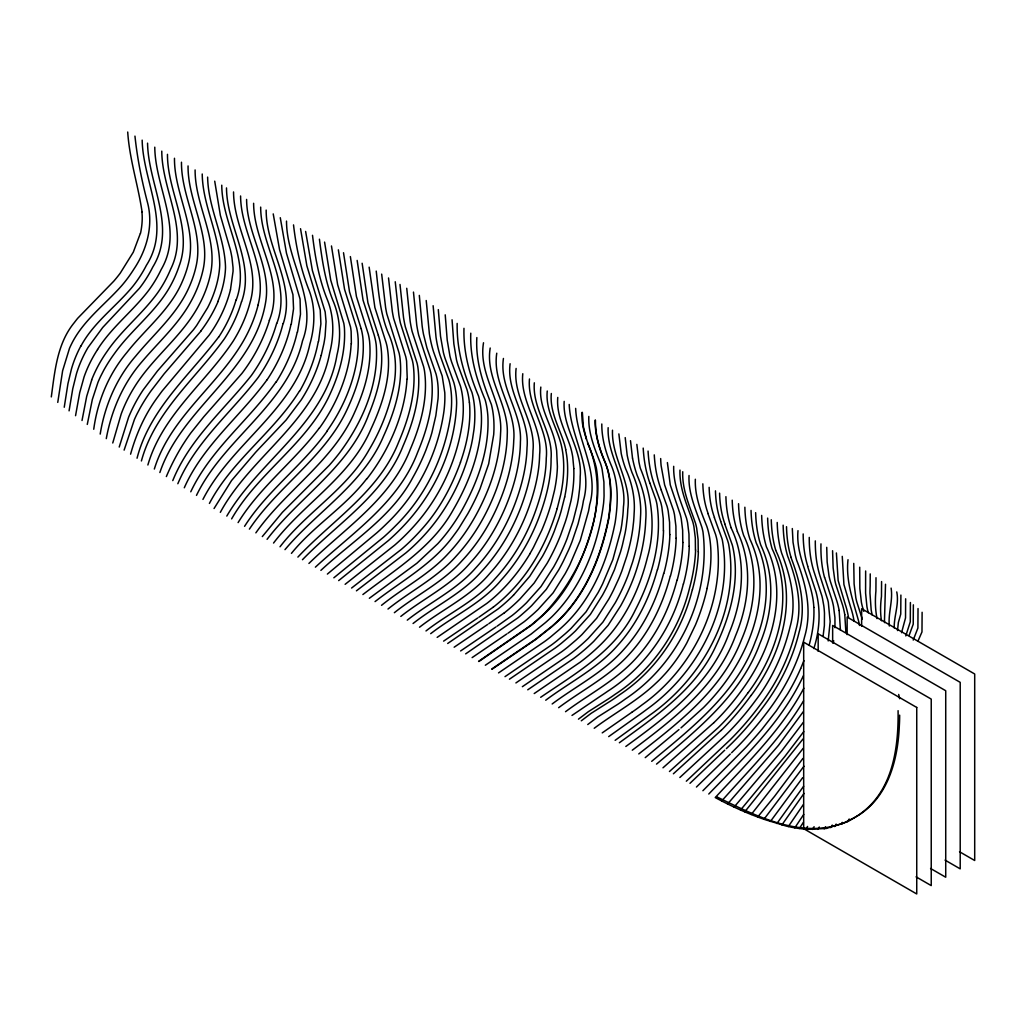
<?xml version="1.0" encoding="UTF-8"?>
<svg xmlns="http://www.w3.org/2000/svg" width="1026" height="1026" viewBox="0 0 1026 1026"><rect width="100%" height="100%" fill="white"/><g stroke="black" fill="none" stroke-linecap="round" stroke-linejoin="round"><path stroke-width="1.5" d="M569.212 404.449C570.494 437.114 593.169 466.971 583.396 500.842A112.155 64.753 -60 0 1 582.178 507.601L578.023 523.991L572.008 541.741A123.069 71.05 -60 0 1 568.66 549.885L563.415 561.017A147.359 85.081 -60 0 1 558.695 569.93L546.281 589.36L531.635 605.661A173.804 100.343 -60 0 1 526.966 610.034L521.259 615.061A133.124 76.86 -60 0 1 517.758 617.947L465.663 653.87M588.809 416.428C588.129 432.921 594.516 448.362 600.479 463.354A102.343 59.085 -60 0 1 602.095 469.19L603.916 482.053L604.07 495.904A155.837 89.967 -60 0 1 603.596 503.125C598.338 544.742 582.088 587.141 551.757 616.882A212.613 122.748 -60 0 1 545.409 622.628L531.109 634.094L485.336 665.246M792.303 528.544L793.021 542.241L795.24 554.861A193.375 111.654 -60 0 0 796.638 560.196C806.115 584.461 812.22 610.88 804.64 636.633C797.702 664.566 783.89 690.524 766.409 713.275A230.196 132.905 -60 0 1 736.937 747.377L731.615 752.738M832.573 550.731L833.138 567.84L834.754 579.857A114.014 65.818 -60 0 0 835.844 584.589L842.59 605.148A126.737 73.179 -60 0 1 844.783 614.689M797.997 530.66C795.509 557.695 812.682 580.934 813.823 607.379M564.185 401.371C562.363 427.842 582.576 449.824 580.19 476.474A132.611 76.565 -60 0 1 579.587 489.094L578.497 497.854A113.604 65.587 -60 0 1 577.266 504.612L573.098 521.016L567.032 538.791A129.969 75.039 -60 0 1 558.375 558.106A138.625 80.041 -60 0 1 553.604 567.057L540.958 586.603L526.556 602.711A162.749 93.956 -60 0 1 521.926 607.084L516.219 612.15A127.827 73.795 -60 0 1 512.102 615.523L497.11 626.193M826.725 547.333L827.148 562.043L828.995 575.804A125.044 72.192 -60 0 0 830.355 581.409L836.844 601.005A139.267 80.413 -60 0 1 839.165 610.483M848.015 559.709C845.552 581.896 853.773 602.429 859.185 623.333A92.93 53.66 -60 0 1 859.493 625.462M853.747 563.402L854.107 583.986L855.851 597.901A99.278 57.315 -60 0 0 856.864 602.134L862.263 619.05M859.698 567.198L859.852 588.539L861.391 602.236A97.919 56.533 -60 0 0 862.327 606.43L863.777 611.329M865.649 570.982L865.585 593.092L866.919 606.584A97.637 56.366 -60 0 0 867.791 610.739L868.317 612.74M870.24 573.906L870.151 585.987A153.9 88.852 -60 0 0 869.958 593.105L871.177 609.919A98.201 56.699 -60 0 0 872.01 614.048L872.254 615.061M875.999 577.715L875.909 591.027A107.204 61.893 -60 0 0 877.05 618.614M881.578 581.55L881.475 596.414A89.416 51.621 -60 0 0 881.462 620.743M885.515 584.256L884.463 621.192A92.673 53.506 -60 0 0 884.63 622.667M891.107 588.103C893.133 600.915 887.952 613.266 889.324 626.027M896.762 591.925C899.251 604.288 894.005 615.754 894.197 627.912M900.892 595.067L900.751 614.087L898.366 622.5L897.506 630.567M905.65 598.799L905.522 617.934L901.559 632.696M910.408 602.519L910.28 621.782L905.791 635.915M913.358 604.827L913.23 624.18L909.062 635.581M918.026 608.559L917.898 628.04L913.217 640.083M922.117 612.278L921.976 631.939L917.962 641.122M557.759 397.434C556.195 415.299 565.416 431.125 570.648 447.567A116.079 67.023 -60 0 1 572.739 457.019L573.842 468.587M845.899 632.298L844.77 614.702M551.321 393.497C549.603 411.452 559.17 427.226 564.313 443.758A120.786 69.73 -60 0 1 565.749 449.58M547.256 391.009C545.306 409.887 556.22 426.149 560.94 443.681A123.325 71.204 -60 0 1 563.71 466.368L563.659 470.485A117.862 68.049 -60 0 1 560.722 494.532L557.169 508.614M840.422 630.002L839.14 610.496M663.386 530.788L663.258 518.579L661.873 507.254A95.995 55.43 -60 0 0 660.77 502.496L654.883 486.221A176.895 102.125 -60 0 1 648.06 451.068M669.709 534.597L669.58 522.388L668.195 511.063A96.636 55.789 -60 0 0 667.08 506.318L661.206 490.03M676.031 538.406L675.903 526.197L674.518 514.872A97.355 56.212 -60 0 0 673.402 510.127L664.617 484.875L661.103 465.56A138.818 80.156 -60 0 1 660.667 458.558M682.79 542.472L682.649 530.262L681.264 518.951A98.047 56.61 -60 0 0 680.161 514.193L670.26 484.888L667.387 462.572M689.113 546.281L688.972 534.071L687.587 522.76A98.804 57.046 -60 0 0 686.471 518.002C680.7 501.214 673.171 484.516 673.684 466.33M695.448 550.09L695.307 537.88L693.909 526.569A99.663 57.546 -60 0 0 692.794 521.824C687.074 504.997 679.302 488.325 679.982 470.088M698.231 551.757L698.09 539.561L696.68 528.249A100.215 57.866 -60 0 0 695.577 523.491C689.882 506.652 681.982 489.992 682.739 471.742M540.817 387.071C538.714 406.027 549.974 422.25 554.604 439.872A127.237 73.462 -60 0 1 556.656 450.722L557.4 466.638A116.284 67.139 -60 0 1 554.425 490.71L551.539 502.432A144.435 83.388 -60 0 1 541.651 530.48L533.469 547.371A109.179 63.035 -60 0 1 529.916 553.655M834.984 627.694L834.933 617.511L833.51 606.289A136.33 78.707 -60 0 0 831.945 599.787L824.596 577.279M351.379 343.633L351.136 331.526A81.58 47.106 -60 0 0 350.494 326.858L337.631 284.677L331.462 245.958M407.258 378.992L406.591 361.062A83.362 48.132 -60 0 0 405.719 356.573L393.651 318.522A199.044 114.912 -60 0 1 392.278 311.237L388.521 277.956M534.328 382.813C532.122 409.605 553.27 431.702 551.077 458.737C551.244 477.539 546.601 496.033 540.356 513.641C531.725 537.97 518.592 560.735 501.304 579.934C482.092 603.134 454.043 615.523 430.689 633.67M529.467 378.979C527.005 406.86 549.231 429.945 546.255 458.135C545.999 476.705 541.33 494.917 535.059 512.295C526.197 536.816 512.654 559.67 494.955 578.856C475.897 601.069 448.67 613.189 425.995 630.952M522.785 373.72C519.797 402.23 542.6 425.79 539.625 454.518C539.304 472.614 534.905 490.415 528.865 507.395C520.169 531.712 506.985 554.476 489.633 573.649C470.408 596.555 442.693 609.111 419.531 627.219M516.116 368.449C512.628 397.588 535.944 421.648 532.981 450.889C532.571 469.446 528.044 487.722 521.695 505.087C512.731 529.544 499.252 552.411 481.489 571.52C462.418 593.438 435.55 605.75 413.068 623.5M510.114 363.73C506.216 393.407 529.955 417.928 527.018 447.631C526.543 466.202 522.08 484.49 515.68 501.868C506.677 526.287 493.237 549.166 475.448 568.224C456.365 590.014 429.663 602.416 407.271 620.153M483.515 342.761C478.09 374.836 503.24 401.448 500.573 433.19C499.829 451.85 495.545 470.318 488.799 487.696C479.257 511.871 466.035 534.854 448.08 553.771C428.945 574.663 403.346 587.667 381.544 605.314M503.433 358.459C499.059 388.097 522.375 412.529 520.4 441.95C520.195 460.764 515.847 479.36 509.46 496.994C500.598 521.234 487.555 544.062 470.049 563.107C450.812 585.538 423.635 598.35 400.807 616.421M490.197 348.019C485.106 378.85 509.024 404.334 507.242 434.755C506.895 453.595 502.65 472.255 496.161 489.889C487.017 514.103 473.858 536.957 456.275 556.028C436.999 577.907 410.477 591.027 387.995 609.034M496.764 353.2C492.018 384.096 516.565 409.643 513.744 440.385C513.115 458.968 508.781 477.321 502.278 494.686C493.147 519.053 479.732 541.946 461.828 560.927C442.732 582.345 416.492 594.99 394.356 612.702M51.3 396.921C54.84 371.22 57.097 343.415 74.359 322.549A75.36 43.515 -60 0 1 77.745 318.24L113.719 281.239A91.16 52.634 -60 0 0 120.234 273.173L133.29 252.191L140.344 233.428M57.764 402.41L62.624 370.745L69.486 348.353A48.966 28.279 -60 0 1 71.499 344.056C83.132 320.368 105.088 304.619 122.12 285.19A82.631 47.709 -60 0 0 133.893 269.133C146.782 249.895 153.515 225.707 147.59 202.866C141.819 180.948 137.33 158.684 134.957 136.112M64.24 407.245L67.96 383.609L71.448 369.065A70.614 40.771 -60 0 1 80.849 345.993M69.075 410.849L72.743 388.841L76.45 373.823A72.307 41.745 -60 0 1 88.018 347.493L102.728 327.474L139.421 288.306A72.679 41.963 -60 0 0 144.846 280.765A74.577 43.054 -60 0 0 152.733 267.119C177.28 227.259 148.193 184.603 147.564 143.153M93.738 429.253C97.508 401.217 108.615 374.195 126.891 352.482C145.282 328.961 170.162 309.929 182.179 281.881A70.358 40.617 -60 0 0 188.412 263.644C197.569 227.669 174.176 194.145 174.471 158.273M823.07 636.453L824.378 625.616L824.481 613.279A117.9 68.075 -60 0 0 823.763 605.571L822.467 598.35A130.7 75.462 -60 0 0 821.864 595.862L813.887 571.367A148.86 85.94 -60 0 1 809.257 537.406M833.317 642.853L833.676 640.647M75.552 415.684L79.72 392.637L84.081 376.901A74.654 43.105 -60 0 1 97.573 349.533M82.016 420.506L86.684 396.421L91.712 379.979M87.274 424.431L92.34 399.486L97.919 382.48A66.908 38.629 -60 0 1 100.561 376.491L103.767 370.245A88.98 51.377 -60 0 1 114.758 353.162C131.969 329.038 157.016 311.096 171.085 284.651A70.691 40.809 -60 0 0 179.114 266.08C193.183 228.439 167.251 192.119 167.469 154.336M828.2 640.942L830.149 621.576L828.328 602.416A127.955 73.872 -60 0 0 827.751 599.928L820.133 576.33A151.745 87.608 -60 0 1 815.311 540.882M100.202 434.088C104.78 405.462 116.605 377.978 135.74 356.06C154.156 333.642 177.241 314.174 189.13 287.088A71.307 41.168 -60 0 0 196.004 266.606C204.379 230.863 181.14 197.838 181.474 162.223M318.573 341.478L320.894 323.883L320.227 309.98L306.864 265.785L300.528 228.708M106.281 438.628C111.462 410.246 123.3 382.903 142.46 361.152C159.081 341.581 178.678 324.088 191.054 301.272A71.397 41.22 -60 0 0 194.504 294.552A73.641 42.515 -60 0 0 202.571 271.877C211.869 235.582 187.707 202.084 188.053 165.93M291.256 324.357L293.551 308.723L292.949 294.68L279.559 249.677L273.224 213.895M564.698 496.956L561.158 511.025A156.965 90.621 -60 0 1 558.862 518.489L554.271 531.237A126.48 73.026 -60 0 1 542.536 556.195L529.698 576.381L513.526 595.17M257.988 305.158C268.286 267.324 240.777 233.505 240.584 195.979M297.489 332.155L300.477 314.212L300.067 299.053L286.472 253.204L280.278 217.704M230.465 289.755L233.056 271.364A70.037 40.437 -60 0 0 233.005 267.286L231.953 257.693A183.769 106.101 -60 0 0 230.35 249.78L220.359 215.345L214.716 181.166M283.279 323.523C296.104 284.24 265.952 249.036 266.17 210.086M112.757 442.988L121.171 414.068A85.44 49.325 -60 0 1 134.111 387.597C152.387 357.651 182.179 336.554 198.775 305.44A70.871 40.912 -60 0 0 202.917 297.104A73.577 42.476 -60 0 0 211.253 269.928C216.409 235.48 194.966 204.289 195.107 169.944M119.221 447.041L128.596 417.223A90.993 52.531 -60 0 1 143.23 389.829L157.478 370.963L193.439 329.795A107.14 61.855 -60 0 0 196.736 325.332L207.573 307.8A69.306 40.014 -60 0 0 211.433 299.605A73.372 42.361 -60 0 0 219.32 270.505A69.281 40.001 -60 0 0 219.744 264.9C219.474 233.71 202.609 205.431 202.225 174.01M321.202 355.406L323.895 343.672A122.658 70.82 -60 0 0 325.114 336.028L326.076 321.536L325.165 311.917L312.404 270.595L305.62 231.453M124.12 450.119L134.406 419.531A78.245 45.17 -60 0 1 136.817 414.35L140.087 408.13A110.077 63.548 -60 0 1 150.809 391.162L164.096 373.862L200.878 331.167M670.273 576.112C662.86 604.404 649.804 631.631 630.041 653.382C609.97 676.083 582.55 689.818 558.631 707.696M676.993 580.203C669.619 608.482 656.512 635.645 636.8 657.409C616.741 680.046 589.437 693.884 565.531 711.698M683.303 584.025C672.748 627.72 645.687 666.874 607.764 691.203A196.441 113.411 -60 0 1 601.762 695.269L571.995 715.43M692.358 589.527C681.969 632.285 655.922 670.85 619.063 695.141A178.062 102.805 -60 0 1 611.06 700.694L591.156 713.327L581.293 720.803M657.358 569.635C649.83 597.542 636.8 624.398 617.267 645.88C597.196 668.644 569.648 682.277 545.717 700.219M663.655 573.457C656.191 601.351 643.174 628.168 623.654 649.638C603.596 672.363 576.099 686.048 552.168 703.964M276.815 323.408C292.051 283.317 260.694 246.894 260.668 207.098M241.585 301.772C255.5 262.669 226.733 226.797 226.502 187.912M236.262 299.836C250.806 260.566 222.001 224.296 221.757 185.193M269.325 320.292C285.574 280.047 253.768 243.239 253.614 203.289M130.584 454.172C136.33 433.485 145.256 413.632 158.171 396.421A178.178 102.869 -60 0 1 162.275 390.855L209.176 335.092A80.592 46.529 -60 0 0 230.452 289.755M813.836 648.573C819.415 631.118 820.851 612.176 816.606 594.272A136.035 78.54 -60 0 0 815.978 591.81L807.642 566.403M137.048 458.224C149.604 409.336 189.169 375.747 218.551 337.131M141.408 460.956C154.759 411.644 195.774 378.658 224.45 338.734A82.965 47.901 -60 0 0 241.469 301.785M147.872 464.996C162.3 415.017 205.521 382.954 233.197 341.119A84.722 48.915 -60 0 0 250.1 302.272C261.399 264.169 233.71 229.786 233.543 191.939M460.52 462.226C451.594 486.927 438.91 510.512 421.083 529.967A143.666 82.939 -60 0 1 401.166 549.526L351.585 588.039M154.336 469.049C169.867 418.454 215.46 387.353 241.931 343.505A87.364 50.441 -60 0 0 258.09 305.145M803.922 660.68L800.678 668.554M159.864 472.524C181.692 407.707 253.448 372.579 265.49 303.068C272.108 267.055 246.779 235.249 246.599 199.416M172.778 480.591C189.489 439.077 224.168 409.695 251.37 375.503A101.907 58.841 -60 0 0 276.635 323.434M177.831 483.733C195.453 441.898 231.26 412.593 258.27 377.337A100.663 58.11 -60 0 0 283.061 323.562M184.295 487.773C202.994 445.451 240.392 416.351 267.119 379.684M803.396 675.685C781.889 722.124 743.722 757.752 708.774 794.021M214.049 508.524L231.543 480.566L255.641 452.312A282.663 163.198 -60 0 1 261.361 446.207L286.1 420.044L301.195 399.935A97.752 56.43 -60 0 0 321.164 355.419M190.759 491.8C210.779 449.119 249.369 420.019 275.968 382.031M196.492 495.378C223.86 438.474 287.87 404.719 302.516 340.85C318.278 299.477 286.498 262.13 286.51 221.09M803.833 688.228C781.568 729.973 747.043 763.177 715.237 797.561A423.995 244.791 60 0 0 753.648 815.465A453.043 261.566 60 0 0 765.653 819.838L786.121 826.033A234.787 135.56 60 0 0 808.18 829.341L826.392 828.444L845.911 822.262A99.073 57.2 60 0 0 850.208 820.223L853.876 818.03M202.943 499.405C231.671 442.911 296.116 408.823 309.89 344.043C315.136 325.896 315.675 306.171 308.377 288.524C300.528 268.081 296.052 246.612 293.513 224.899M220.334 512.346C251.049 455.493 317.342 420.096 329.692 352.88C334.296 334.925 334.117 315.636 326.832 298.438C318.842 278.238 315.097 256.782 312.507 235.313M80.951 346.044C93.533 322.536 115.81 306.864 132.546 286.69A72.769 42.015 -60 0 0 138.202 279.072A74.911 43.246 -60 0 0 146.41 265.298C171.945 225.335 142.96 181.935 142.165 140.139M842.218 822.365L841.128 824.288L855.094 817.299M834.664 826.571L836.126 824.083M209.407 503.433C232.068 460.315 273.839 432.138 299.348 391.227M226.797 516.078C259.475 460.033 325.55 423.225 336.951 355.099C341.466 336.849 340.26 317.496 332.809 300.22C325.127 280.714 322.049 259.886 319.419 239.199M847.591 821.685L849.182 819.017M803.512 700.912C781.273 738.066 750.262 768.782 721.688 800.96M231.632 518.874C257.5 473.627 304.978 445.015 328.192 397.998C338.683 376.324 345.916 352.239 344.415 327.948A78.925 45.567 -60 0 0 343.8 323.254L330.705 280.072L324.575 242.098M830.65 827.649L832.253 825.071M805.82 829.213L807.577 826.443M824.199 828.816L825.507 826.776M238.096 522.606C259.988 486.863 294.244 461.392 319.24 428.137M799.357 828.533L803.422 822.288M803.23 711.762L778.413 745.427L727.626 803.961M97.547 349.52C111.488 327.268 132.854 311.224 148.603 290.461A72.436 41.822 -60 0 0 153.708 283.035A74.039 42.746 -60 0 0 161.172 269.543C184.372 229.837 155.17 188.181 154.772 147.18M794.791 827.841L803.743 814.4M817.735 829.393L819.299 827.02M812.271 829.495L814.118 826.725M244.56 526.325C267.363 490.505 302.811 465.342 327.345 430.907M788.327 826.558L803.358 804.538M249.395 529.121C278.264 485.862 325.729 456.762 347.57 408.451C357.741 386.481 365.166 362.242 362.883 337.785A86.594 50.005 -60 0 0 362.178 333.155A100.971 58.29 -60 0 0 361.178 328.718M781.876 824.942L804.012 793.406M803.371 722.291L781.722 750.852L734.09 807.064M776.9 823.506L803.615 786.275M273.544 543.049C303.786 503.279 350.661 476.667 370.899 429.176C382.762 403.667 392.214 375.054 387.11 346.66A106.242 61.342 -60 0 0 386.032 342.325L374.888 307.543L369.142 267.158M255.859 532.853C285.882 490.12 333.745 460.802 354.919 411.657C364.897 389.777 371.887 365.628 369.578 341.376A86.056 49.684 -60 0 0 368.86 336.759A94.354 54.468 -60 0 0 368.283 334.078L356.445 296.591L350.366 256.59M748.185 692.627C778.234 652.254 795.022 596.478 772.116 548.782A163.557 94.43 -60 0 1 767.64 518.092M803.768 731.628L784.916 756.367L740.554 810.001M751.058 695.525C781.671 654.588 798.985 598.722 775.656 550.18M262.31 536.572L282.368 512.359L329.346 465.214A143.948 83.106 -60 0 0 339.247 453.287C362.332 422.507 379.21 384.147 376.221 344.993A88.441 51.069 -60 0 0 375.49 340.388A110.731 63.933 -60 0 0 373.964 334.271L363.063 300.233L357.151 260.424M770.436 821.454L802.678 777.695M803.012 738.989L744.773 811.822M267.081 539.33C299.515 496.776 349.443 466.727 368.68 414.607C377.927 392.176 384.712 367.423 380.377 343.069A122.248 70.576 -60 0 0 378.312 335.297M757.688 816.991L774.527 796.343L802.935 758.432M280.008 546.781C306.774 511.974 347.057 489.043 368.911 450.068C379.569 432.344 387.507 412.952 392.265 392.83C397.242 373.105 396.754 351.854 388.303 333.168C380.184 313.456 378.568 292.038 376.221 271.082M803.178 748.326L751.237 814.49M763.972 819.261L803.948 766.242M284.984 549.641C317.137 511.333 363.537 483.9 383.583 436.05C394.702 411.606 403.218 384.609 399.922 357.458A85.068 49.12 -60 0 0 399.076 352.957L386.802 313.866A202.622 116.99 -60 0 1 385.622 307.608L381.672 274.109M291.435 553.373C313.751 525.684 345.172 506.998 366.808 478.616M297.899 557.092C332.514 520.079 379.171 491.428 398.563 442.296C408.989 418.018 416.659 391.329 413.209 364.692A84.658 48.876 -60 0 0 412.311 360.229L400.448 323.203A196.864 113.655 -60 0 1 398.87 314.905L395.241 281.765M302.465 559.721C337.49 523.44 383.852 494.904 403.064 445.951C413.735 421.365 421.468 394.253 417.877 367.257A85.453 49.338 -60 0 0 416.966 362.819L405.321 326.794A196.299 113.335 -60 0 1 403.526 317.496L399.999 284.459M308.916 563.454C345.198 528.005 391.304 498.598 410.336 449.196C420.801 424.713 428.24 397.69 424.495 370.899A86.633 50.017 -60 0 0 423.558 366.474L412.119 331.462A194.914 112.527 -60 0 1 410.131 321.164L406.732 288.28M315.38 567.173C352.867 532.532 398.793 502.304 417.595 452.453C427.816 428.047 435.101 401.14 431.112 374.528A89.057 51.415 -60 0 0 430.138 370.13L418.685 335.13A192.465 111.116 -60 0 1 416.723 324.832L413.465 292.089M730.281 754.059L696.436 787.032M702.9 790.725L745.889 747.428A301.811 174.253 -60 0 0 762.305 728.819L776.246 710.941L787.429 694.179A126.057 72.782 -60 0 0 800.665 668.554M320.881 570.379C352.585 540.779 391.842 517.027 412.785 477.59A129.032 74.5 -60 0 0 425.918 450.119L429.625 440.026A113.36 65.446 -60 0 0 431.933 432.549L435.832 415.684L438.038 398.806A96.123 55.494 -60 0 0 437.409 380.633A91.365 52.749 -60 0 0 435.999 373.874L426.97 348.019L423.481 334.181A186.322 107.576 -60 0 1 422.135 325.819L419.313 295.385M713.955 722.599L662.988 767.807M721.06 730.422L673.389 773.784M726.37 748.621L732.089 743.08A202.366 116.836 -60 0 0 762.215 708.184C779.414 685.766 792.418 659.91 799.049 632.388C806.398 606.982 800.075 581.088 790.866 557.195M724.728 750.186L689.985 783.313M327.371 574.085L376.94 532.738A175.805 101.497 -60 0 0 387.174 523.17C417.839 493.698 437.858 453.569 443.899 411.541A106.601 61.547 -60 0 0 444.784 392.637L442.206 376.029L433.562 351.828A191.375 110.487 -60 0 1 429.368 333.655L426.213 300.515M333.835 577.805L383.403 537.316A165.045 95.29 -60 0 0 395.613 525.748C425.521 496.302 444.745 456.493 450.722 415.055A103.062 59.508 -60 0 0 451.568 404.372A105.127 60.688 -60 0 0 450.722 388.533A102.523 59.2 -60 0 0 448.824 379.658L440.128 355.496A176.908 102.138 -60 0 1 436.024 337.272L433.126 305.722M686.317 781.209L729.704 740.246A192.401 111.077 -60 0 0 759.856 705.311C776.862 683.06 789.404 657.256 795.881 629.977C802.973 604.955 796.612 579.485 787.596 555.964A159.248 91.942 -60 0 1 783.146 525.171M679.853 777.49L724.433 736.283A180.101 103.985 -60 0 0 755.7 700.271C772.129 678.571 783.749 653.331 790.046 626.886C797.112 601.929 790.571 576.522 781.632 553.065A161.159 93.045 -60 0 1 777.208 522.452M338.67 580.601L388.238 540.689A158.414 91.455 -60 0 0 405.116 524.273C435.383 491.544 455.364 447.785 456.647 402.923A106.896 61.714 -60 0 0 453.787 382.377L445.04 358.254A155.914 90.019 -60 0 1 443.373 352.418L440.526 336.284L438.307 309.621M669.452 771.514L718.367 727.46A168.931 97.534 -60 0 0 748.134 692.588M345.134 584.32L394.702 545.101A150.489 86.877 -60 0 0 413.093 527.107C439.731 497.995 457.263 460.405 462.534 421.288A105.986 61.188 -60 0 0 463.265 410.656A109.359 63.137 -60 0 0 461.674 391.239A108.166 62.445 -60 0 0 460.418 386.02L451.594 361.921A139.626 80.618 -60 0 1 449.939 356.099L447.208 340.106L445.22 314.828M656.525 764.113C696.975 729.999 741.041 695.038 759.868 643.648C773.104 612.407 775.399 576.061 760.689 544.896A162.685 93.93 -60 0 1 755.636 512.654M651.69 761.33C692.255 727.626 736.476 693.076 755.226 641.789C768.32 610.534 771.077 574.15 756.239 542.985A160.454 92.648 -60 0 1 751.045 510.435M645.226 757.637L678.994 729.55M638.775 753.93C679.058 722.419 722.253 689.357 741.388 639.942C755.559 607.11 759.432 568.455 743.67 535.457A151.373 87.402 -60 0 1 738.553 503.715M632.285 750.198C673.351 719.213 717.084 685.984 735.514 635.812C749.313 602.967 753.148 564.467 737.348 531.609M625.822 746.479C667.259 716.289 711.274 683.316 729.153 633.004C742.914 599.825 747.159 560.94 731.063 527.787M615.138 740.336L644.905 718.687A205.226 118.49 -60 0 0 649.92 715.032C703.387 677.583 740.515 609.931 728.601 543.934A128.878 74.411 -60 0 0 727.588 540.484L720.65 521.465M619.358 742.76C656.217 715.75 696.731 688.677 716.148 645.418C730.589 614.997 740.297 580.036 732.679 546.435A119.375 68.922 -60 0 0 732.192 544.703L724.766 523.965M356.42 590.835L405.988 552.822A139.344 80.451 -60 0 0 427.06 532.109C448.593 507.511 463.649 477.308 471.203 445.553A136.202 78.63 -60 0 0 472.588 438.679L473.948 429.779A113.95 65.792 -60 0 0 473.832 401.281A110.731 63.933 -60 0 0 471.947 392.407C462.636 370.514 456.698 347.442 457.16 323.421M608.687 736.617L638.454 715.43A187.001 107.961 -60 0 0 646.457 709.594C698.95 672.248 733.949 604.904 722.342 540.086A115.912 66.921 -60 0 0 721.855 538.342L714.352 517.643M602.224 732.885L631.99 712.185M587.757 724.536L597.619 717.046L617.524 704.452A164.981 95.251 -60 0 0 625.527 698.86C679.212 663.258 710.71 595.965 703.002 532.058A101.471 58.585 -60 0 0 701.887 527.3C696.256 510.422 688.113 493.801 689.036 475.5M362.883 594.554C395.561 569.392 432.69 547.14 453.235 509.819C467.253 485.696 477.936 459.122 480.861 431.202A110.885 64.022 -60 0 0 481.476 420.634A114.489 66.1 -60 0 0 478.539 396.062C469.433 374.541 463.265 351.944 463.97 328.307M681.007 727.883L703.503 707.568A151.758 87.62 -60 0 0 720.149 688.895C752.686 648.073 773.514 589.36 749.968 539.278A155.388 89.711 -60 0 1 744.863 507.229M578.459 719.162L588.321 711.698L608.226 699.027A180.781 104.383 -60 0 0 615.228 694.23C652.562 669.888 679.135 631.067 689.6 587.847A138.6 80.015 -60 0 0 695.602 550M594.221 728.268C614.574 713.083 637.249 700.95 655.794 683.303A89.826 51.864 -60 0 0 661.655 677.583L665.489 673.441A98.74 57.007 -60 0 0 686.881 642.815L695.474 624.885A142.268 82.131 -60 0 0 707.106 588.449M369.347 598.286L416.915 563.223L437.845 543.639A110.654 63.881 -60 0 0 461.828 510.448C477.757 481.81 489.543 449.439 487.876 416.223A117.349 67.754 -60 0 0 485.118 399.717C476.218 378.581 469.857 356.432 470.78 333.181M375.054 601.595C402.141 580.511 433.588 563.633 453.979 535.085A96.919 55.955 -60 0 0 458.917 528.198L467.766 513.808A148.885 85.966 -60 0 0 479.988 488.915L488.658 463.906L493.686 434.691A109.423 63.176 -60 0 0 493.981 425.431L493.891 422.084A116.22 67.1 -60 0 0 491.377 404.462C482.913 383.07 475.448 361.062 476.846 337.567M540.664 697.295C576.035 673.107 616.126 650.484 635.325 609.97C652.074 577.805 662.475 540.651 656.948 504.266A96.559 55.75 -60 0 0 655.832 499.534L649.958 483.246M504.407 612.766L488.876 623.628M534.213 693.55L579.985 662.321A157.376 90.865 -60 0 0 598.35 646.842C623.641 623.038 639.339 590.489 647.521 557.08C656.024 527.338 652.023 496.353 640.314 468.202A227.169 131.161 -60 0 1 638.916 461.905L636.851 444.386M493.237 607.174L478.924 617.203M527.749 689.805L573.521 658.589A157.837 91.122 -60 0 0 593.682 641.43L608.085 625.373L620.64 605.879A124.954 72.141 -60 0 0 634.594 575.33L635.466 572.816A142.819 82.452 -60 0 0 645.713 520.246C647.085 504.869 643.417 489.684 637.274 475.679A203.174 117.297 -60 0 1 632.516 458.147M522.362 686.689L568.135 655.473A159.261 91.955 -60 0 0 588.321 638.339L602.865 622.166L615.292 602.737A127.314 73.513 -60 0 0 628.31 574.714L632.555 562.158A143.396 82.785 -60 0 0 640.506 517.04C641.66 501.663 638.198 486.491 631.978 472.511A199.326 115.079 -60 0 1 627.155 455.031L625.206 437.615M437.153 637.39L486.786 603.442A117.002 67.549 -60 0 0 529.993 553.719M515.898 682.944L561.671 651.741A150.745 87.03 -60 0 0 567.801 647.034L575.984 640.096A172.047 99.33 -60 0 0 581.883 634.645L596.593 618.319L608.88 598.966A140.87 81.336 -60 0 0 613.497 590.104L618.614 579.049A120.427 69.524 -60 0 0 621.859 570.969L626.873 555.887A146.154 84.376 -60 0 0 630.977 539.458A131.302 75.809 -60 0 0 632.85 528.275L633.581 521.759A154.554 89.236 -60 0 0 634.132 513.256C635.312 497.892 631.875 482.682 625.616 468.728A198.031 114.335 -60 0 1 621.23 453.62L618.858 433.908M443.617 641.122L477.757 617.96M509.435 679.199L555.207 648.009A146.692 84.696 -60 0 0 561.337 643.328L569.52 636.402A181.051 104.524 -60 0 0 575.458 630.939L590.335 614.484L602.467 595.208A149.142 86.107 -60 0 0 607.071 586.359L614.459 569.725L620.461 552.129A158.953 91.776 -60 0 0 622.436 544.947L625.052 533.379A124.723 72.012 -60 0 0 626.193 526.671L627.232 517.963A155.76 89.929 -60 0 0 627.784 509.46C631.567 481.45 611.368 457.942 612.496 430.215M447.695 643.482L497.943 609.046A127.25 73.474 -60 0 0 513.513 595.157M454.159 647.214L487.709 624.398M505.01 676.647L550.795 645.457A144.191 83.247 -60 0 0 556.913 640.788L565.095 633.876A187.591 108.307 -60 0 0 571.059 628.412L586.051 611.855L598.081 592.63A155.683 89.89 -60 0 0 602.66 583.781L612.843 559.632L620.704 530.788A121.324 70.05 -60 0 0 621.846 524.081L622.885 515.36A156.645 90.442 -60 0 0 623.436 506.87C627.296 478.847 606.943 455.403 608.149 427.688M460.623 650.946L495.93 626.963M498.546 672.902L544.331 641.725A140.549 81.144 -60 0 0 550.449 637.069L558.631 630.182A198.39 114.54 -60 0 0 564.621 624.706C592.605 597.863 607.854 560.004 615.151 522.49C617.998 503.394 618.947 483.028 611.073 464.945C605.622 451.991 601.685 438.153 601.8 423.995M472.127 657.602L506.844 633.94M491.8 668.99L535.585 639.236L551.873 626.309A210.125 121.324 -60 0 0 557.9 620.845C585.974 594.028 601.044 556.015 608.508 518.528C611.342 499.431 612.304 479.052 604.455 460.969C598.979 448.054 594.913 434.267 595.157 420.121M492.095 669.157L535.88 639.403L552.168 626.476A209.573 120.991 -60 0 0 558.195 621.012C586.269 594.195 601.339 556.195 608.803 518.707C611.637 499.598 612.599 479.232 604.737 461.149C599.274 448.234 595.208 434.434 595.452 420.288M478.578 661.347L530.686 625.411A144.781 83.593 -60 0 0 534.174 622.551L539.881 617.601A208.098 120.145 -60 0 0 544.665 613.202C584.679 570.751 613.035 499.624 587.526 442.975M478.873 661.513L530.981 625.578A143.614 82.914 -60 0 0 534.469 622.731L540.176 617.767A210.458 121.504 -60 0 0 544.96 613.368C571.007 588.783 585.359 554.232 594.028 520.067C597.863 503.035 599.299 485.208 596.311 467.933C591.989 449.26 580.524 432.228 582.088 412.337M508.024 633.183L524.222 621.679A137.279 79.258 -60 0 0 527.723 618.806L533.43 613.817A190.81 110.167 -60 0 0 538.15 609.431L553.091 592.9L565.223 573.624A160.351 92.571 -60 0 0 569.866 564.736L580.254 540.458L588.462 511.423A110.795 63.971 -60 0 0 589.668 504.677C599.376 470.857 576.984 441.026 575.65 408.386M854.055 817.902L858.711 814.99A164.301 94.867 60 0 0 861.891 812.669C893.095 789.225 898.584 747.005 898.083 710.672M855.504 817.055C887.811 798.882 897.942 760.228 899.327 725.677A171.227 98.855 60 0 0 899.648 715.148M841.846 823.711C798.831 838.691 754.623 815.157 716.597 796.766M959.528 851.747L974.7 860.506L974.7 673.992L861.635 608.713L861.635 626.245M945.049 860.109L960.208 868.868L960.208 682.354L847.143 617.075L847.143 634.619M930.556 868.483L945.728 877.23L945.728 690.729L832.65 625.45L832.65 642.981M916.064 876.845L931.236 885.605L931.236 699.091L818.171 633.812L818.171 651.343M708.055 513.821L715.597 534.495A113.527 65.536 -60 0 1 716.084 536.239A105.191 60.739 -60 0 1 717.097 540.625C725.202 603.506 693.127 668.529 641.994 704.913A176.51 101.907 -60 0 1 631.99 712.198M378.337 335.284L367.949 302.914L362.14 263.259M586.474 439.231L583.396 426.701L582.37 412.516M361.178 328.718L349.545 291.974L343.505 252.729M632.503 458.16L630.503 440.693M338.349 249.831L344.544 289.281L356.612 327.769A92.609 53.467 -60 0 1 357.176 330.462A84.542 48.812 -60 0 1 357.843 335.104L358.164 338.99A105.883 61.124 -60 0 1 327.204 430.753M207.624 177.1C208.137 208.291 224.668 236.313 225.515 267.235A70.204 40.54 -60 0 1 225.374 270.492A73.487 42.425 -60 0 1 217.871 301.503M161.775 151.13C161.877 190.874 189.977 230.273 170.585 269.338A72.051 41.604 -60 0 1 162.518 285.331A69.152 39.924 -60 0 1 157.786 292.602C142.665 313.751 121.658 329.936 107.037 351.508A78.271 45.182 -60 0 0 91.609 379.966M469.369 402.32L468.895 398.55A108.397 62.586 -60 0 0 467.01 389.662L458.135 365.615A128.532 74.205 -60 0 1 456.48 359.78L453.851 343.902L452.056 319.779M127.711 132.033C129.481 159.222 138.164 185.206 142.075 211.984M695.346 479.245C694.653 495.75 700.758 511.217 706.786 526.223A112.078 64.702 -60 0 1 708.466 531.994L709.351 536.059A132.995 76.783 -60 0 1 707.017 588.462M842.256 556.361L843.923 584.551L850.631 607.187A135.175 78.053 -60 0 1 854.068 621.128M836.395 552.963L838.152 580.536L845.168 604.006A140.331 81.016 -60 0 1 848.502 617.408M898.686 694.448A114.386 66.049 60 0 1 899.635 698.719M141.934 212.087A65.472 37.795 -60 0 1 140.498 233.389M236.083 299.861A82.029 47.363 -60 0 1 218.615 337.195M218.076 301.541A81.913 47.299 -60 0 1 200.801 331.065M166.353 476.564A133.88 77.296 -60 0 1 182.743 444.886L185.988 439.897A115.553 66.716 -60 0 1 190.862 432.908L203.687 416.889L241.879 373.477A101.305 58.495 -60 0 0 269.44 320.279M297.219 332.219A97.957 56.558 -60 0 1 276.135 382.159M290.986 324.421A99.342 57.353 -60 0 1 267.145 379.71M318.278 341.568A100.946 58.277 -60 0 1 299.566 391.355M351.136 343.761A105.486 60.906 -60 0 1 319.33 428.227M406.976 379.133A118.4 68.357 -60 0 1 366.936 478.796M469.408 402.295A118.888 68.639 -60 0 1 460.443 462.226M493.25 607.187A123.889 71.525 -60 0 0 509.409 592.784C526.787 575.381 539.894 554.053 549.218 531.391A145.782 84.17 -60 0 0 557.156 508.614M504.407 612.791A133.996 77.36 -60 0 0 520.028 598.915L534.148 583.063L547.076 563.364A128.583 74.244 -60 0 0 560.658 535.008L565.185 522.285A161.775 93.404 -60 0 0 567.468 514.834L570.982 500.778A121.812 70.332 -60 0 0 573.778 468.625M565.659 449.657A120.504 69.576 -60 0 1 564.71 496.943M649.933 483.272A182.974 105.64 -60 0 1 643.199 448.093M676.16 538.329A138.279 79.836 -60 0 1 670.453 576.086M669.875 534.508A139.869 80.746 -60 0 1 663.848 573.431M661.283 489.953A170.688 98.547 -60 0 1 654.267 454.877M663.527 530.711A139.446 80.503 -60 0 1 657.563 569.61M689.267 546.204A138.189 79.784 -60 0 1 683.457 583.999M682.931 542.395A138.215 79.797 -60 0 1 677.173 580.177M698.373 551.68A138.664 80.054 -60 0 1 692.486 589.514M720.752 521.375A138.356 79.887 -60 0 1 715.468 490.851M714.468 517.527A135.188 78.053 -60 0 1 709.146 487.337M708.184 513.693A132.033 76.232 -60 0 1 702.836 483.823M737.425 531.545A147.603 85.222 -60 0 1 732.218 500.188M731.14 527.71A143.897 83.08 -60 0 1 725.908 496.674M724.856 523.876A140.511 81.118 -60 0 1 719.598 493.147M713.955 722.612A157.132 90.711 -60 0 0 743.452 687.882C772.142 648.034 788.776 593.49 766.409 546.845A163.968 94.661 -60 0 1 761.664 515.411M751.006 695.461A176.959 102.177 -60 0 1 721.098 730.512M775.694 550.141A162.506 93.815 -60 0 1 771.27 519.746M813.836 607.366A104.036 60.072 -60 0 1 809.206 644.867M790.969 557.105A156.67 90.455 -60 0 1 786.519 526.697M807.77 566.275A146.526 84.594 -60 0 1 803.178 533.943M824.494 577.369A150.989 87.172 -60 0 1 820.967 543.87M916.744 707.453L803.679 642.173L803.679 828.687L916.744 893.967L916.744 707.453"/></g></svg>
